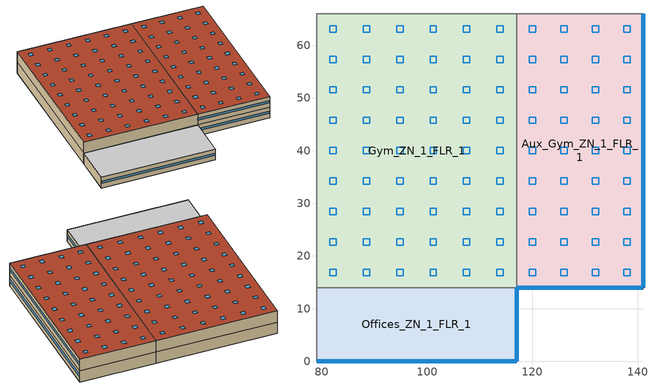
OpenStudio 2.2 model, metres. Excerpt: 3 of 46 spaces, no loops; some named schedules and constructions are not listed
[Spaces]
Gym_ZN_1_FLR_1
 floor ground: 117,66 117,14 79,14 79,66 z0
 wall to Aux_Gym_ZN_1_FLR_1: 117,14 117,66 z4:8; 117,14 117,66 z0:4
 wall to Main_Corridor_ZN_1_FLR_1: 79,66 79,14 z0:4
 wall to Offices_ZN_1_FLR_1: 79,14 117,14 z0:4
 wall to Offices_ZN_1_FLR_2: 79,14 117,14 z4:8
 wall to Mech_ZN_1_FLR_2: 117,66 79,66 z4:8
 wall to Mech_ZN_1_FLR_1: 117,66 79,66 z0:4
 wall to Main_Corridor_ZN_1_FLR_2: 79,66 79,14 z4:8
 roof outside: 117,14 117,66 79,66 79,14 z8
 skylight: 89.11,56.72 89.11,57.94 87.89,57.94 87.89,56.72 z8; 114.44,39.39 114.44,40.61 113.22,40.61 113.22,39.39 z8; 82.78,56.72 82.78,57.94 81.56,57.94 81.56,56.72 z8; 95.44,33.61 95.44,34.83 94.22,34.83 94.22,33.61 z8; 114.44,45.17 114.44,46.39 113.22,46.39 113.22,45.17 z8; 89.11,33.61 89.11,34.83 87.89,34.83 87.89,33.61 z8; 89.11,50.95 89.11,52.17 87.89,52.17 87.89,50.95 z8; 108.11,33.61 108.11,34.83 106.89,34.83 106.89,33.61 z8; 101.78,62.5 101.78,63.72 100.56,63.72 100.56,62.5 z8; 108.11,56.72 108.11,57.94 106.89,57.94 106.89,56.72 z8; 114.44,22.06 114.44,23.28 113.22,23.28 113.22,22.06 z8; 82.78,62.5 82.78,63.72 81.56,63.72 81.56,62.5 z8; 101.78,39.39 101.78,40.61 100.56,40.61 100.56,39.39 z8; 82.78,50.95 82.78,52.17 81.56,52.17 81.56,50.95 z8; 95.44,27.83 95.44,29.05 94.22,29.05 94.22,27.83 z8; 114.44,16.28 114.44,17.5 113.22,17.5 113.22,16.28 z8; 114.44,27.83 114.44,29.05 113.22,29.05 113.22,27.83 z8; 108.11,22.06 108.11,23.28 106.89,23.28 106.89,22.06 z8; 101.78,22.06 101.78,23.28 100.56,23.28 100.56,22.06 z8; 108.11,39.39 108.11,40.61 106.89,40.61 106.89,39.39 z8; 89.11,62.5 89.11,63.72 87.89,63.72 87.89,62.5 z8; 101.78,33.61 101.78,34.83 100.56,34.83 100.56,33.61 z8; 89.11,16.28 89.11,17.5 87.89,17.5 87.89,16.28 z8; 82.78,45.17 82.78,46.39 81.56,46.39 81.56,45.17 z8; 82.78,33.61 82.78,34.83 81.56,34.83 81.56,33.61 z8; 95.44,50.95 95.44,52.17 94.22,52.17 94.22,50.95 z8; 95.44,22.06 95.44,23.28 94.22,23.28 94.22,22.06 z8; 114.44,33.61 114.44,34.83 113.22,34.83 113.22,33.61 z8; 108.11,16.28 108.11,17.5 106.89,17.5 106.89,16.28 z8; 101.78,45.17 101.78,46.39 100.56,46.39 100.56,45.17 z8; 101.78,56.72 101.78,57.94 100.56,57.94 100.56,56.72 z8; 89.11,27.83 89.11,29.05 87.89,29.05 87.89,27.83 z8; 95.44,56.72 95.44,57.94 94.22,57.94 94.22,56.72 z8; 89.11,22.06 89.11,23.28 87.89,23.28 87.89,22.06 z8; 101.78,16.28 101.78,17.5 100.56,17.5 100.56,16.28 z8; 108.11,27.83 108.11,29.05 106.89,29.05 106.89,27.83 z8; 82.78,16.28 82.78,17.5 81.56,17.5 81.56,16.28 z8; 89.11,45.17 89.11,46.39 87.89,46.39 87.89,45.17 z8; 101.78,50.95 101.78,52.17 100.56,52.17 100.56,50.95 z8; 89.11,39.39 89.11,40.61 87.89,40.61 87.89,39.39 z8; 95.44,16.28 95.44,17.5 94.22,17.5 94.22,16.28 z8; 114.44,50.95 114.44,52.17 113.22,52.17 113.22,50.95 z8; 95.44,39.39 95.44,40.61 94.22,40.61 94.22,39.39 z8; 82.78,39.39 82.78,40.61 81.56,40.61 81.56,39.39 z8; 101.78,27.83 101.78,29.05 100.56,29.05 100.56,27.83 z8; 82.78,22.06 82.78,23.28 81.56,23.28 81.56,22.06 z8; 108.11,50.95 108.11,52.17 106.89,52.17 106.89,50.95 z8; 108.11,62.5 108.11,63.72 106.89,63.72 106.89,62.5 z8; 95.44,62.5 95.44,63.72 94.22,63.72 94.22,62.5 z8; 108.11,45.17 108.11,46.39 106.89,46.39 106.89,45.17 z8; 82.78,27.83 82.78,29.05 81.56,29.05 81.56,27.83 z8; 95.44,45.17 95.44,46.39 94.22,46.39 94.22,45.17 z8; 114.44,56.72 114.44,57.94 113.22,57.94 113.22,56.72 z8; 114.44,62.5 114.44,63.72 113.22,63.72 113.22,62.5 z8
Offices_ZN_1_FLR_1
 floor ground: 117,14 117,0 79,0 79,14 z0
 wall outside: 79,0 117,0 117,14 z0:4
 wall to Lobby_ZN_1_FLR_1: 79,14 79,0 z0:4
 window: 79.05,0 116.95,0 z1.7:2.5; 117,0.05 117,13.95 z1.7:2.51
 ceiling to Offices_ZN_1_FLR_2: 117,0 117,14 79,14 79,0 z4
Aux_Gym_ZN_1_FLR_1
 floor ground: 141,66 141,14 117,14 117,66 z0
 wall outside: 117,14 141,14 141,66 z0:4; 117,14 141,14 141,66 z4:8
 wall to LIBRARY_MEDIA_CENTER_ZN_1_FLR_2: 141,66 117,66 z4:8
 wall to Kitchen_ZN_1_FLR_1: 141,66 117,66 z0:4
 window: 117.05,14 140.95,14 z5.7:6.51; 141,14.05 141,65.95 z5.7:6.5; 141,14.05 141,65.95 z1.7:2.5; 117.05,14 140.95,14 z1.7:2.51
 roof outside: 141,14 141,66 117,66 117,14 z8
 skylight: 120.61,50.95 120.61,52.17 119.39,52.17 119.39,50.95 z8; 138.61,22.06 138.61,23.28 137.39,23.28 137.39,22.06 z8; 120.61,27.83 120.61,29.05 119.39,29.05 119.39,27.83 z8; 126.61,56.72 126.61,57.94 125.39,57.94 125.39,56.72 z8; 138.61,56.72 138.61,57.94 137.39,57.94 137.39,56.72 z8; 126.61,27.83 126.61,29.05 125.39,29.05 125.39,27.83 z8; 126.61,16.28 126.61,17.5 125.39,17.5 125.39,16.28 z8; 120.61,39.39 120.61,40.61 119.39,40.61 119.39,39.39 z8; 138.61,45.17 138.61,46.39 137.39,46.39 137.39,45.17 z8; 126.61,45.17 126.61,46.39 125.39,46.39 125.39,45.17 z8; 132.61,16.28 132.61,17.5 131.39,17.5 131.39,16.28 z8; 138.61,27.83 138.61,29.05 137.39,29.05 137.39,27.83 z8; 132.61,33.61 132.61,34.83 131.39,34.83 131.39,33.61 z8; 138.61,16.28 138.61,17.5 137.39,17.5 137.39,16.28 z8; 120.61,62.5 120.61,63.72 119.39,63.72 119.39,62.5 z8; 132.61,39.39 132.61,40.61 131.39,40.61 131.39,39.39 z8; 138.61,50.95 138.61,52.17 137.39,52.17 137.39,50.95 z8; 138.61,62.5 138.61,63.72 137.39,63.72 137.39,62.5 z8; 132.61,45.17 132.61,46.39 131.39,46.39 131.39,45.17 z8; 138.61,33.61 138.61,34.83 137.39,34.83 137.39,33.61 z8; 126.61,39.39 126.61,40.61 125.39,40.61 125.39,39.39 z8; 126.61,62.5 126.61,63.72 125.39,63.72 125.39,62.5 z8; 132.61,62.5 132.61,63.72 131.39,63.72 131.39,62.5 z8; 120.61,56.72 120.61,57.94 119.39,57.94 119.39,56.72 z8; 132.61,50.95 132.61,52.17 131.39,52.17 131.39,50.95 z8; 120.61,45.17 120.61,46.39 119.39,46.39 119.39,45.17 z8; 126.61,33.61 126.61,34.83 125.39,34.83 125.39,33.61 z8; 138.61,39.39 138.61,40.61 137.39,40.61 137.39,39.39 z8; 132.61,56.72 132.61,57.94 131.39,57.94 131.39,56.72 z8; 120.61,33.61 120.61,34.83 119.39,34.83 119.39,33.61 z8; 120.61,16.28 120.61,17.5 119.39,17.5 119.39,16.28 z8; 132.61,22.06 132.61,23.28 131.39,23.28 131.39,22.06 z8; 126.61,22.06 126.61,23.28 125.39,23.28 125.39,22.06 z8; 126.61,50.95 126.61,52.17 125.39,52.17 125.39,50.95 z8; 120.61,22.06 120.61,23.28 119.39,23.28 119.39,22.06 z8; 132.61,27.83 132.61,29.05 131.39,29.05 131.39,27.83 z8
[Site]
Lake Eon_PQ_CAN: Latitude {deg}=51.87; Longitude {deg}=-63.28; Time Zone {hr}=-5; Elevation {m}=561; Terrain=City
[Building]
NECB 2011-SecondarySchool-NECB HDD Method-CAN_PQ_Lake.Eon.714210_CWEC.epw created: 2017-07-10 18:28:41 +0000: North Axis {deg}=0; Default Construction Set=NECB 2011 - SecSchl - NECB HDD Method at climate 8; Standards Number of Stories=2; Standards Number of Above Ground Stories=2; Standards Building Type=SecondarySchool
[ClimateZones]
Climate Zone Institution Name 1=ASHRAE; Climate Zone Document Name 1=ANSI/ASHRAE Standard 169; Climate Zone Document Year 1=2006; Climate Zone Institution Name 2=CEC; Climate Zone Document Name 2=California Climate Zone Descriptions; Climate Zone Document Year 2=1995
[Site:GroundTemperature:BuildingSurface]
19.527, 19.502, 19.536, 19.598, 20.002, 21.64, 22.225, 22.375, 21.449, 20.121, 19.802, 19.633
[Site:WaterMainsTemperature]
Calculation Method=Correlation; Annual Average Outdoor Air Temperature {C}=-2.26667; Maximum Difference In Monthly Average Outdoor Air Temperatures {deltaC}=33.9
[SizingPeriod:DesignDay] Barometric Pressure {Pa}=94765; Sky Clearness=0; Rain Indicator=0; Snow Indicator=0; Day of Month=21; Daylight Saving Time Indicator=0; Humidity Indicating Type=Wetbulb; Dry-Bulb Temperature Range Modifier Type=DefaultMultipliers
Name | Maximum Dry-Bulb Temperature {C} | Daily Dry-Bulb Temperature Range {deltaC} | Humidity Indicating Conditions at Maximum Dry-Bulb | Wind Speed {m/s} | Wind Direction {deg} | Month | Day Type | Solar Model Indicator | ASHRAE Taub | ASHRAE Taud
Lake Eon Ann Htg 99.6% Condns DB | -33.2 | 0 | -33.2 | 2.3 | 320 | 1 | WinterDesignDay | ASHRAEClearSky
Lake Eon Ann Clg .4% Condns DB=>MWB | 26.7 | 10.1 | 18.7 | 3.7 | 230 | 7 | SummerDesignDay | ASHRAETau | 0.424 | 2.044
Lake Eon Ann Clg .4% Condns WB=>MDB | 24.5 | 10.1 | 20.9 | 3.7 | 230 | 7 | SummerDesignDay | ASHRAETau | 0.424 | 2.044
[Material:NoMass]
CP02 CARPET PAD: Roughness=VeryRough; Thermal Resistance {m2-K/W}=0.21648; Thermal Absorptance=0.9; Solar Absorptance=0.7; Visible Absorptance=0.8
[Material]
Name | Roughness | Thickness {m} | Conductivity {W/m-K} | Density {kg/m3} | Specific Heat {J/kg-K} | Thermal Absorptance | Solar Absorptance | Visible Absorptance
100mm Normalweight concrete floor | MediumSmooth | 0.1016 | 2.31 | 2322 | 832
G01 13mm gypsum board | Smooth | 0.0127 | 0.16 | 800 | 1090 | 0.9 | 0.7 | 0.5
G05 25mm wood | MediumSmooth | 0.0254 | 0.15 | 608 | 1630 | 0.9 | 0.5 | 0.5
[Construction]
Typical Interior Floor: 100mm Normalweight concrete floor, CP02 CARPET PAD
Typical Interior Wall: G01 13mm gypsum board, G01 13mm gypsum board
Typical Interior Ceiling: CP02 CARPET PAD, 100mm Normalweight concrete floor
Typical Interior Window: Clear 3mm
Typical Interior Door; Typical Interior Partition: G05 25mm wood
Customized Fenestration: cond=0.160 tvis=0.220 tsol=0.232: Customized Fenestration:: cond=0.160 tvis=0.220 tsol=0.232
Customized Fenestration: cond=0.160 tvis=0.441 tsol=0.279: Customized Fenestration:: cond=0.160 tvis=0.441 tsol=0.279
Customized Fenestration: cond=0.160 tvis=0.294 tsol=0.332: Customized Fenestration:: cond=0.160 tvis=0.294 tsol=0.332
Customized Fenestration: cond=0.160 tvis=0.898 tsol=0.837: Customized Fenestration:: cond=0.160 tvis=0.898 tsol=0.837
[DefaultConstructionSet]
NECB 2011 - SecSchl - NECB HDD Method at climate 8: Default Exterior Surface Constructions=NECB 2011 - SecSchl - NECB HDD Method at climate 8; Default Interior Surface Constructions=Default Surface Constructions 2; Default Ground Contact Surface Constructions=NECB 2011 - SecSchl - NECB HDD Method at climate 9; Default Exterior SubSurface Constructions=NECB 2011 - SecSchl - NECB HDD Method at climate 8; Default Interior SubSurface Constructions=Default Sub Surface Constructions 2; Interior Partition Construction=Typical Interior Partition
[DefaultSurfaceConstructions]
Name | Floor Construction | Wall Construction | Roof Ceiling Construction
Default Surface Constructions 2 | Typical Interior Floor | Typical Interior Wall | Typical Interior Ceiling
NECB 2011 - SecSchl - NECB HDD Method at climate 8 | Customized opaque construction {de3d3f77-7197-46aa-818a-f41abcfb022b} to conductance of 0.142 | Customized opaque construction {51e30fec-e455-4fab-bd5c-08bc9c8b16a0} to conductance of 0.183 | Customized opaque construction {3f7c6976-dffe-4b25-8f77-21ab59fb9db3} to conductance of 0.142
NECB 2011 - SecSchl - NECB HDD Method at climate 9 | Customized opaque construction {cef182af-62ae-4af5-a843-ee2343ab78a2} to conductance of 0.379 | Customized opaque construction {cef182af-62ae-4af5-a843-ee2343ab78a2} to conductance of 0.21 | Customized opaque construction {cef182af-62ae-4af5-a843-ee2343ab78a2} to conductance of 0.21
[DefaultSubSurfaceConstructions]
Name | Fixed Window Construction | Operable Window Construction | Door Construction | Glass Door Construction | Overhead Door Construction | Skylight Construction | Tubular Daylight Dome Construction | Tubular Daylight Diffuser Construction
Default Sub Surface Constructions 2 | Typical Interior Window | Typical Interior Window | Typical Interior Door
NECB 2011 - SecSchl - NECB HDD Method at climate 8 | Customized Fenestration: cond=0.160 tvis=0.220 tsol=0.232 | Customized Fenestration: cond=0.160 tvis=0.220 tsol=0.232 | Customized opaque construction {82953719-8a5b-46e6-ba8f-916da8add06f} to conductance of 1.6 | Customized Fenestration: cond=0.160 tvis=0.441 tsol=0.279 | Customized opaque construction {03c3c5db-59d7-44c2-82f8-e1bb2e858c07} to conductance of 1.6 | Customized Fenestration: cond=0.160 tvis=0.294 tsol=0.332 | Customized Fenestration: cond=0.160 tvis=0.898 tsol=0.837 | Customized Fenestration: cond=0.160 tvis=0.898 tsol=0.837
[WindowMaterial:Glazing]
Clear 3mm: Optical Data Type=SpectralAverage; Thickness {m}=0.003; Solar Transmittance at Normal Incidence=0.837; Front Side Solar Reflectance at Normal Incidence=0.075; Back Side Solar Reflectance at Normal Incidence=0.075; Visible Transmittance at Normal Incidence=0.898; Front Side Visible Reflectance at Normal Incidence=0.081; Back Side Visible Reflectance at Normal Incidence=0.081; Infrared Transmittance at Normal Incidence=0; Front Side Infrared Hemispherical Emissivity=0.84; Back Side Infrared Hemispherical Emissivity=0.84; Conductivity {W/m-K}=0.9; Dirt Correction Factor for Solar and Visible Transmittance=1; Solar Diffusing=No
[WindowMaterial:SimpleGlazingSystem] U-Factor {W/m2-K}=1.6; Solar Heat Gain Coefficient=0.6; Visible Transmittance=0.21
Customized Fenestration:: cond=0.160 tvis=0.220 tsol=0.232; Customized Fenestration:: cond=0.160 tvis=0.441 tsol=0.279; Customized Fenestration:: cond=0.160 tvis=0.294 tsol=0.332; Customized Fenestration:: cond=0.160 tvis=0.898 tsol=0.837
[Space] Building Story=Building Story 1; Part of Total Floor Area=Yes
Name | Space Type | Thermal Zone
Gym_ZN_1_FLR_1 | Space Function Gym - play | Sp-Gym_ZN_1_FLR_1 Sys-3 Flr-2 Sch-B HPlcmt-core ZN
Offices_ZN_1_FLR_1 | Space Function Office - enclosed | Sp-Offices_ZN_1_FLR_1 Sys-3 Flr-2 Sch-A HPlcmt-south ZN
Aux_Gym_ZN_1_FLR_1 | Space Function Gym - play | Sp-Aux_Gym_ZN_1_FLR_1 Sys-3 Flr-2 Sch-B HPlcmt-east ZN
[BuildingStory]
Building Story 1: Nominal Z Coordinate {m}=0
[SpaceType] Standards Building Type=Space Function
Name | Default Schedule Set | Design Specification Outdoor Air Object | Standards Space Type
Space Function Gym - play | Space Function Gym - play Schedule Set | Space Function Gym - play Ventilation | Gym - play
Space Function Office - enclosed | Space Function Office - enclosed Schedule Set | Space Function Office - enclosed Ventilation | Office - enclosed
[People:Definition] Number of People Calculation Method=People/Area; Fraction Radiant=0.3
Name | People per Space Floor Area {person/m2}
Space Function Gym - play People Definition | 0.199993
Space Function Office - enclosed People Definition | 0.0500522
[People] Work Efficiency Schedule=Work Efficiency Schedule; Clothing Insulation Schedule=Clothing Schedule; Air Velocity Schedule=Air Velocity Schedule
Name | People Definition | Space or SpaceType
Space Function Gym - play People | Space Function Gym - play People Definition | Space Function Gym - play
Space Function Office - enclosed People | Space Function Office - enclosed People Definition | Space Function Office - enclosed
[Lights:Definition] Design Level Calculation Method=Watts/Area; Fraction Radiant=0.5; Fraction Visible=0.2
Name | Watts per Space Floor Area {W/m2}
Space Function Gym - play Lights Definition | 12.8999
Space Function Office - enclosed Lights Definition | 11.8999
[Lights]
Name | Lights Definition | Space or SpaceType
Space Function Gym - play Lights | Space Function Gym - play Lights Definition | Space Function Gym - play
Space Function Office - enclosed Lights | Space Function Office - enclosed Lights Definition | Space Function Office - enclosed
[ElectricEquipment:Definition] Design Level Calculation Method=Watts/Area; Fraction Radiant=0.5
Name | Watts per Space Floor Area {W/m2}
Space Function Gym - play Elec Equip Definition | 1.49999
Space Function Office - enclosed Elec Equip Definition | 7.49994
[ElectricEquipment]
Name | Electric Equipment Definition | Space or SpaceType
Space Function Gym - play Elec Equip | Space Function Gym - play Elec Equip Definition | Space Function Gym - play
Space Function Office - enclosed Elec Equip | Space Function Office - enclosed Elec Equip Definition | Space Function Office - enclosed
[DesignSpecification:OutdoorAir] Outdoor Air Method=Sum
Name | Outdoor Air Flow per Floor Area {m3/s-m2}
Space Function Gym - play Ventilation | 0.001524
Space Function Office - enclosed Ventilation | 0.0004318
[DefaultScheduleSet] People Activity Level Schedule=NECB-Activity; Infiltration Schedule=Always On
Name | Number of People Schedule | Lighting Schedule | Electric Equipment Schedule
Space Function Gym - play Schedule Set | NECB-B-Occupancy | NECB-B-Lighting | NECB-B-Electric-Equipment
Space Function Office - enclosed Schedule Set | NECB-A-Occupancy | NECB-A-Lighting | NECB-A-Electric-Equipment
[ThermostatSetpoint:DualSetpoint]
Name | Heating Setpoint Temperature Schedule | Cooling Setpoint Temperature Schedule
Space Function Office - enclosed Thermostat 4 | NECB-A-Thermostat Setpoint-Heating | NECB-A-Thermostat Setpoint-Cooling
Space Function Gym - play Thermostat 3; Space Function Gym - play Thermostat 4 | NECB-B-Thermostat Setpoint-Heating | NECB-B-Thermostat Setpoint-Cooling
[SpaceInfiltration:DesignFlowRate] Schedule=Always On Discrete; Design Flow Rate Calculation Method=Flow/ExteriorArea; Flow per Exterior Surface Area {m3/s-m2}=0.00025; Constant Term Coefficient=0; Temperature Term Coefficient=0; Velocity Term Coefficient=0.224; Velocity Squared Term Coefficient=0
Name | Space or SpaceType
Aux_Gym_ZN_1_FLR_1 Infiltration | Aux_Gym_ZN_1_FLR_1
Gym_ZN_1_FLR_1 Infiltration | Gym_ZN_1_FLR_1
Offices_ZN_1_FLR_1 Infiltration | Offices_ZN_1_FLR_1
[ThermalZone] Use Ideal Air Loads=No
Name | Thermostat
Sp-Offices_ZN_1_FLR_1 Sys-3 Flr-2 Sch-A HPlcmt-south ZN | Space Function Office - enclosed Thermostat 4
Sp-Aux_Gym_ZN_1_FLR_1 Sys-3 Flr-2 Sch-B HPlcmt-east ZN | Space Function Gym - play Thermostat 3
Sp-Gym_ZN_1_FLR_1 Sys-3 Flr-2 Sch-B HPlcmt-core ZN | Space Function Gym - play Thermostat 4
[Schedule:Ruleset]
Clothing Schedule: Default Day Schedule=Clothing Schedule Default Winter Clothes
Air Velocity Schedule: Default Day Schedule=Air Velocity Schedule Default
Work Efficiency Schedule: Default Day Schedule=Work Efficiency Schedule Default
NECB-Activity: Default Day Schedule=NECB-Activity Default; Summer Design Day Schedule=NECB-Activity Summer Design Day; Winter Design Day Schedule=NECB-Activity Winter Design Day
Always On: Default Day Schedule=Always On Default
NECB-B-Occupancy: Default Day Schedule=NECB-B-Occupancy Default
NECB-B-Lighting: Default Day Schedule=NECB-B-Lighting Default
NECB-B-Electric-Equipment: Default Day Schedule=NECB-B-Electric-Equipment Default
NECB-B-Thermostat Setpoint-Heating: Default Day Schedule=NECB-B-Thermostat Setpoint-Heating Default
NECB-B-Thermostat Setpoint-Cooling: Default Day Schedule=NECB-B-Thermostat Setpoint-Cooling Default
NECB-A-Occupancy: Default Day Schedule=NECB-A-Occupancy Default
NECB-A-Lighting: Default Day Schedule=NECB-A-Lighting Default
NECB-A-Electric-Equipment: Default Day Schedule=NECB-A-Electric-Equipment Default
NECB-A-Thermostat Setpoint-Heating: Default Day Schedule=NECB-A-Thermostat Setpoint-Heating Default
NECB-A-Thermostat Setpoint-Cooling: Default Day Schedule=NECB-A-Thermostat Setpoint-Cooling Default
[Schedule:Day]
Clothing Schedule Default Winter Clothes; Always On Default: 24, 0, 1
Air Velocity Schedule Default: 24, 0, 0.2
Work Efficiency Schedule Default: 24, 0, 0
NECB-Activity Default; NECB-Activity Winter Design Day; NECB-Activity Summer Design Day: 24, 0, 130
NECB-B-Occupancy Default: 1, 0, 0.3, 2, 0, 0.1, 9, 0, 0, 10, 0, 0.1, 11, 0, 0.2, 12, 0, 0.5, 13, 0, 0.9, 14, 0, 0.8, 15, 0, 0.5, 17, 0, 0.2, 18, 0, 0.3, 19, 0, 0.6, 22, 0, 0.9, 23, 0, 0.6, 24, 0, 0.4
NECB-B-Lighting Default; NECB-B-Electric-Equipment Default: 1, 0, 0.9, 2, 0, 0.5, 9, 0, 0.1, 10, 0, 0.5, 11, 0, 0.7, 24, 0, 0.9
NECB-B-Thermostat Setpoint-Heating Default: 2, 0, 22, 8, 0, 18, 9, 0, 20, 24, 0, 22
NECB-B-Thermostat Setpoint-Cooling Default: 1, 0, 24, 8, 0, 35, 24, 0, 24
NECB-A-Occupancy Default: 7, 0, 0, 8, 0, 0.1, 9, 0, 0.7, 12, 0, 0.9, 14, 0, 0.5, 17, 0, 0.9, 18, 0, 0.7, 19, 0, 0.3, 23, 0, 0.1, 24, 0, 0
NECB-A-Thermostat Setpoint-Heating Default: 6, 0, 18, 7, 0, 20, 21, 0, 22, 24, 0, 18
NECB-A-Thermostat Setpoint-Cooling Default: 6, 0, 35, 21, 0, 24, 24, 0, 35
[Schedule:Rule] Date Specification Type=DateRange; Start Day=1
Name | Schedule Ruleset | Rule Order | Day Schedule | Start Month | End Month | End Day | Apply Monday | Apply Tuesday | Apply Wednesday | Apply Thursday | Apply Friday | Apply Saturday | Apply Sunday
Schedule Rule 1 | Clothing Schedule | 0 | Clothing Schedule Summer Clothes | 5 | 9 | 30
Schedule Rule 32 | NECB-B-Occupancy | 2 | NECB-B-Occupancy Default|Wkdy Day | 1 | 12 | 31 | Yes | Yes | Yes | Yes | Yes
Schedule Rule 33 | NECB-B-Occupancy | 1 | NECB-B-Occupancy Sat Day | 1 | 12 | 31 |  |  |  |  |  | Yes
Schedule Rule 34 | NECB-B-Occupancy | 0 | NECB-B-Occupancy Sun|Hol Day | 1 | 12 | 31 |  |  |  |  |  |  | Yes
Schedule Rule 35 | NECB-B-Lighting | 2 | NECB-B-Lighting Default|Wkdy Day | 1 | 12 | 31 | Yes | Yes | Yes | Yes | Yes
Schedule Rule 36 | NECB-B-Lighting | 1 | NECB-B-Lighting Sat Day | 1 | 12 | 31 |  |  |  |  |  | Yes
Schedule Rule 37 | NECB-B-Lighting | 0 | NECB-B-Lighting Sun|Hol Day | 1 | 12 | 31 |  |  |  |  |  |  | Yes
Schedule Rule 38 | NECB-B-Electric-Equipment | 2 | NECB-B-Electric-Equipment Default|Wkdy Day | 1 | 12 | 31 | Yes | Yes | Yes | Yes | Yes
Schedule Rule 39 | NECB-B-Electric-Equipment | 1 | NECB-B-Electric-Equipment Sat Day | 1 | 12 | 31 |  |  |  |  |  | Yes
Schedule Rule 40 | NECB-B-Electric-Equipment | 0 | NECB-B-Electric-Equipment Sun|Hol Day | 1 | 12 | 31 |  |  |  |  |  |  | Yes
Schedule Rule 41 | NECB-B-Thermostat Setpoint-Heating | 2 | NECB-B-Thermostat Setpoint-Heating Default|Wkdy Day | 1 | 12 | 31 | Yes | Yes | Yes | Yes | Yes
Schedule Rule 42 | NECB-B-Thermostat Setpoint-Heating | 1 | NECB-B-Thermostat Setpoint-Heating Sat Day | 1 | 12 | 31 |  |  |  |  |  | Yes
Schedule Rule 43 | NECB-B-Thermostat Setpoint-Heating | 0 | NECB-B-Thermostat Setpoint-Heating Sun|Hol Day | 1 | 12 | 31 |  |  |  |  |  |  | Yes
Schedule Rule 44 | NECB-B-Thermostat Setpoint-Cooling | 2 | NECB-B-Thermostat Setpoint-Cooling Default|Wkdy Day | 1 | 12 | 31 | Yes | Yes | Yes | Yes | Yes
Schedule Rule 45 | NECB-B-Thermostat Setpoint-Cooling | 1 | NECB-B-Thermostat Setpoint-Cooling Sat Day | 1 | 12 | 31 |  |  |  |  |  | Yes
Schedule Rule 46 | NECB-B-Thermostat Setpoint-Cooling | 0 | NECB-B-Thermostat Setpoint-Cooling Sun|Hol Day | 1 | 12 | 31 |  |  |  |  |  |  | Yes
Schedule Rule 47 | NECB-A-Occupancy | 2 | NECB-A-Occupancy Default|Wkdy Day | 1 | 12 | 31 | Yes | Yes | Yes | Yes | Yes
Schedule Rule 48 | NECB-A-Occupancy | 1 | NECB-A-Occupancy Sat Day | 1 | 12 | 31 |  |  |  |  |  | Yes
Schedule Rule 56 | NECB-A-Thermostat Setpoint-Heating | 2 | NECB-A-Thermostat Setpoint-Heating Default|Wkdy Day | 1 | 12 | 31 | Yes | Yes | Yes | Yes | Yes
Schedule Rule 57 | NECB-A-Thermostat Setpoint-Heating | 1 | NECB-A-Thermostat Setpoint-Heating Sat Day | 1 | 12 | 31 |  |  |  |  |  | Yes
Schedule Rule 58 | NECB-A-Thermostat Setpoint-Heating | 0 | NECB-A-Thermostat Setpoint-Heating Sun|Hol Day | 1 | 12 | 31 |  |  |  |  |  |  | Yes
Schedule Rule 59 | NECB-A-Thermostat Setpoint-Cooling | 2 | NECB-A-Thermostat Setpoint-Cooling Default|Wkdy Day | 1 | 12 | 31 | Yes | Yes | Yes | Yes | Yes
Schedule Rule 60 | NECB-A-Thermostat Setpoint-Cooling | 1 | NECB-A-Thermostat Setpoint-Cooling Sat Day | 1 | 12 | 31 |  |  |  |  |  | Yes
Schedule Rule 61 | NECB-A-Thermostat Setpoint-Cooling | 0 | NECB-A-Thermostat Setpoint-Cooling Sun|Hol Day | 1 | 12 | 31 |  |  |  |  |  |  | Yes
[Schedule:Constant]
Always On Discrete: Value=1
